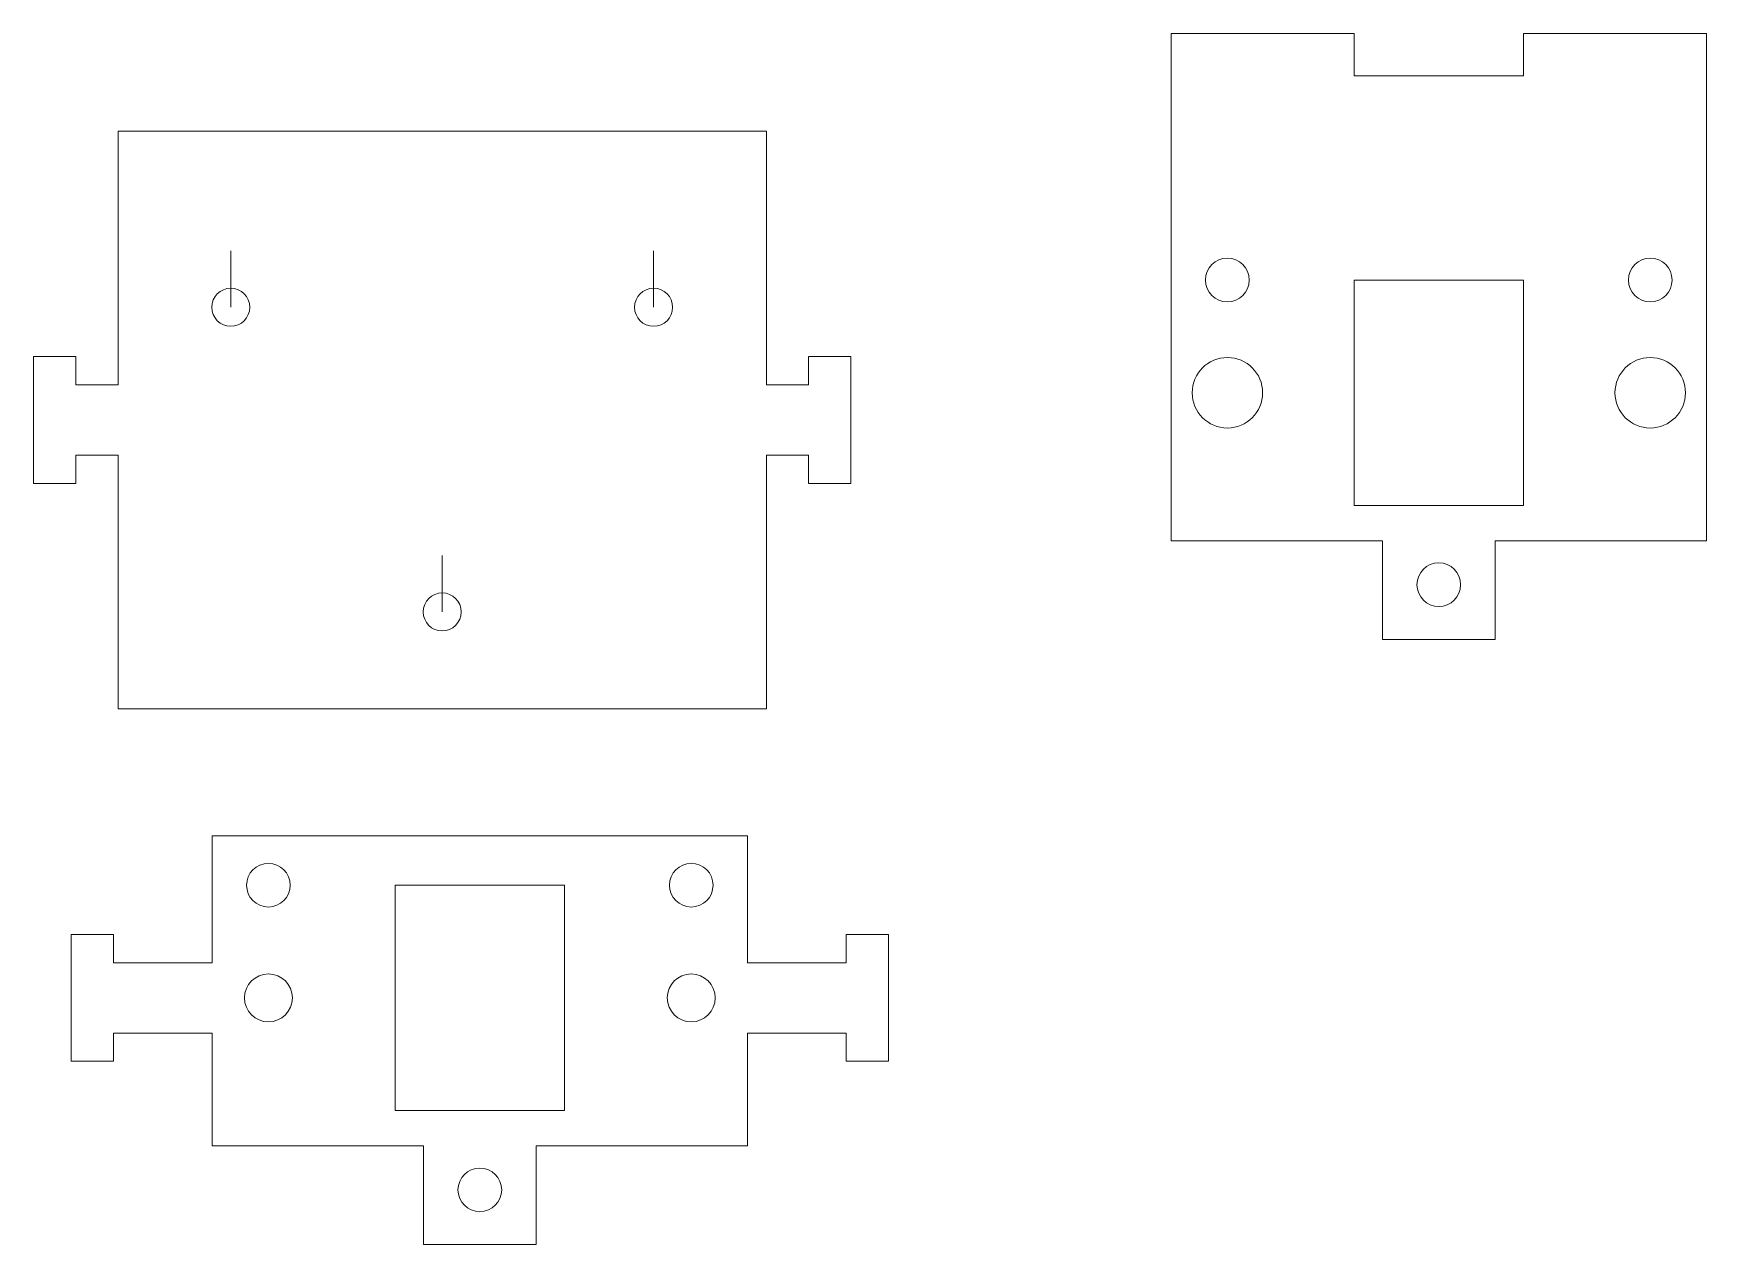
# Model space of a CAD drawing. Header units: millimetres. Extents: x -6 to 113, y -38 to 48.
import ezdxf

# ---------------------------------------------------------------- set-up
doc = ezdxf.new("R2010")
doc.units = ezdxf.units.MM
for name, color, linetype, lineweight, true_color in [('intermediate', 7, 'CONTINUOUS', 0, 0x000000), ('mount', 7, 'CONTINUOUS', 0, 0x000000), ('pad', 7, 'CONTINUOUS', 0, 0x000000)]:
    doc.layers.add(name, color=color, linetype=linetype, lineweight=lineweight, true_color=true_color)

msp = doc.modelspace()

# ---------------------------------------------------------------- linework, layer by layer
at = {"layer": 'intermediate'}
for p, q in [((74.71, 33.93), (74.71, 47.93)), ((74.71, 47.93), (87.71, 47.93)), ((87.71, 47.93), (87.71, 44.93)), ((99.71, 44.93), (99.71, 47.93)), ((99.71, 47.93), (112.71, 47.93)), ((112.71, 47.93), (112.71, 33.93)), ((87.71, 44.93), (99.71, 44.93)), ((74.71, 33.93), (74.71, 11.93)), ((112.71, 11.93), (112.71, 33.93)), ((87.71, 30.43), (99.71, 30.43)), ((87.71, 14.43), (87.71, 30.43)), ((99.71, 30.43), (99.71, 14.43)), ((99.71, 14.43), (87.71, 14.43)), ((74.71, 11.93), (89.71, 11.93)), ((89.71, 11.93), (89.71, 4.93)), ((97.71, 4.93), (97.71, 11.93)), ((97.71, 11.93), (112.71, 11.93)), ((89.71, 4.93), (93.71, 4.93)), ((93.71, 4.93), (97.71, 4.93))]:
    msp.add_line(p, q, dxfattribs=at)
for centre, radius in [((78.71, 30.43), 1.55), ((108.71, 30.43), 1.55), ((78.71, 22.43), 2.5), ((108.71, 22.43), 2.5), ((93.71, 8.81), 1.55)]:
    msp.add_circle(centre, radius, dxfattribs=at)
at = {"layer": 'mount'}
for p, q in [((44.67, -9.01), (6.67, -9.01)), ((6.67, -9.01), (6.67, -18.01)), ((44.67, -18.01), (44.67, -9.01)), ((19.67, -12.51), (31.67, -12.51)), ((19.67, -28.51), (19.67, -12.51)), ((31.67, -12.51), (31.67, -28.51)), ((-0.33, -16.01), (-3.33, -16.01)), ((-3.33, -16.01), (-3.33, -25.01)), ((-0.33, -18.01), (-0.33, -16.01)), ((51.67, -18.01), (51.67, -16.01)), ((51.67, -16.01), (54.67, -16.01)), ((54.67, -16.01), (54.67, -25.01)), ((6.67, -18.01), (-0.33, -18.01)), ((44.67, -18.01), (51.67, -18.01)), ((-0.33, -25.01), (-0.33, -23.01)), ((-0.33, -23.01), (6.67, -23.01)), ((6.67, -23.01), (6.67, -31.01)), ((51.67, -23.01), (44.67, -23.01)), ((44.67, -31.01), (44.67, -23.01)), ((51.67, -25.01), (51.67, -23.01)), ((-3.33, -25.01), (-0.33, -25.01)), ((54.67, -25.01), (51.67, -25.01)), ((31.67, -28.51), (19.67, -28.51)), ((6.67, -31.01), (21.67, -31.01)), ((21.67, -31.01), (21.67, -38.01)), ((29.67, -38.01), (29.67, -31.01)), ((29.67, -31.01), (44.67, -31.01)), ((21.67, -38.01), (25.67, -38.01)), ((25.67, -38.01), (29.67, -38.01))]:
    msp.add_line(p, q, dxfattribs=at)
for centre, radius in [((10.67, -12.51), 1.55), ((40.67, -12.51), 1.55), ((10.67, -20.51), 1.7), ((40.67, -20.51), 1.7), ((25.67, -34.13), 1.55)]:
    msp.add_circle(centre, radius, dxfattribs=at)
at = {"layer": 'pad'}
for p, q in [((46, 41), (0, 41)), ((0, 41), (0, 23)), ((46, 23), (46, 41)), ((8, 28.5), (8, 32.5)), ((38, 28.5), (38, 32.5)), ((-3, 25), (-6, 25)), ((-6, 25), (-6, 16)), ((-3, 23), (-3, 25)), ((49, 23), (49, 25)), ((49, 25), (52, 25)), ((52, 25), (52, 16)), ((0, 23), (-3, 23)), ((46, 23), (49, 23)), ((-3, 16), (-3, 18)), ((-3, 18), (0, 18)), ((0, 18), (0, 0)), ((49, 18), (46, 18)), ((46, 0), (46, 18)), ((49, 16), (49, 18)), ((-6, 16), (-3, 16)), ((52, 16), (49, 16)), ((23, 6.88), (23, 10.88)), ((0, 0), (46, 0))]:
    msp.add_line(p, q, dxfattribs=at)
for centre in [(8, 28.5), (38, 28.5), (23, 6.88)]:
    msp.add_circle(centre, 1.35, dxfattribs=at)

doc.saveas('drawing.dxf')
